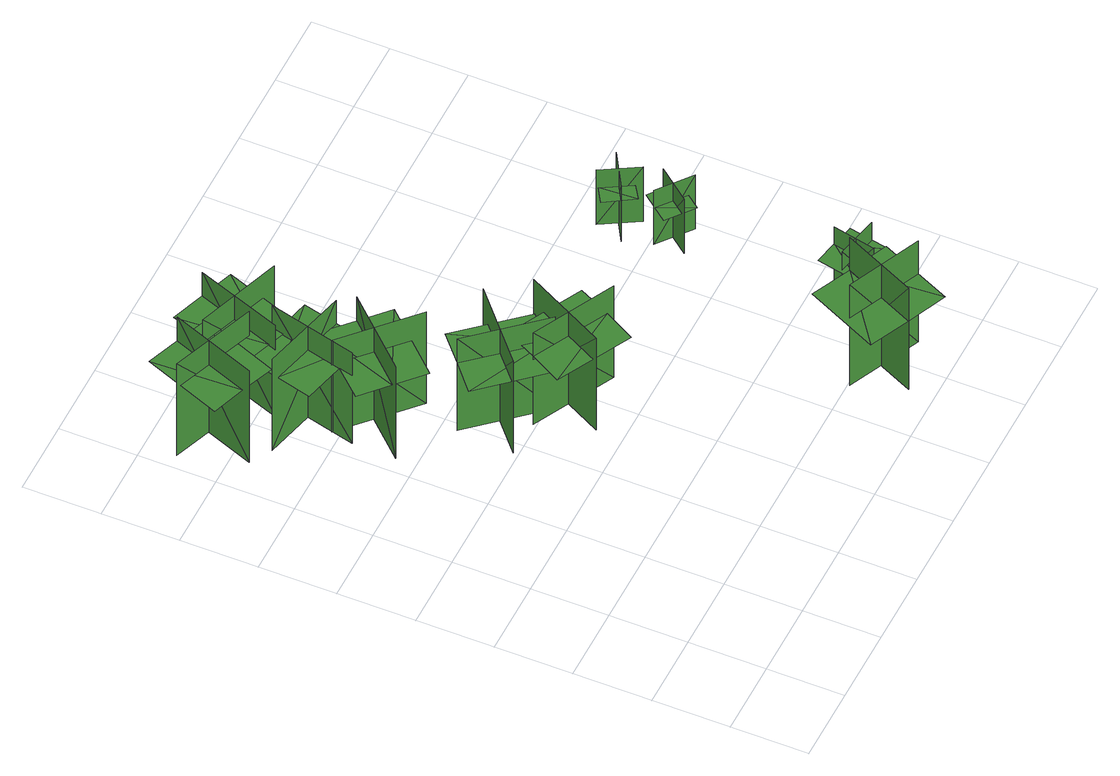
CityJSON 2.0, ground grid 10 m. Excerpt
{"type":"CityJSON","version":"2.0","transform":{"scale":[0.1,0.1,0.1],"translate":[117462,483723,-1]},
"CityObjects":{
"tree1":{"type":"SolitaryVegetationObject","geometry":[{"type":"MultiSurface","lod":"1","boundaries":[[[0,1,2]],[[0,2,3]],[[4,5,6]],[[4,6,7]],[[8,9,10]],[[8,10,11]],[[8,12,13]],[[8,13,9]]]}]},
"tree2":{"type":"SolitaryVegetationObject","geometry":[{"type":"MultiSurface","lod":"1","boundaries":[[[14,15,16]],[[14,16,17]],[[18,19,20]],[[18,20,21]],[[22,23,24]],[[22,24,25]],[[22,26,27]],[[22,27,23]]]}]},
"tree3":{"type":"SolitaryVegetationObject","geometry":[{"type":"MultiSurface","lod":"1","boundaries":[[[28,29,30]],[[28,30,31]],[[32,33,34]],[[32,34,35]],[[36,37,38]],[[36,38,39]],[[36,40,41]],[[36,41,37]]]}]},
"tree4":{"type":"SolitaryVegetationObject","geometry":[{"type":"MultiSurface","lod":"1","boundaries":[[[42,43,44]],[[42,44,45]],[[46,47,48]],[[46,48,49]],[[50,51,52]],[[50,52,53]],[[50,54,55]],[[50,55,51]]]}]},
"tree5":{"type":"SolitaryVegetationObject","geometry":[{"type":"MultiSurface","lod":"1","boundaries":[[[56,57,58]],[[56,58,59]],[[60,61,62]],[[60,62,63]],[[64,65,66]],[[64,66,67]],[[64,68,69]],[[64,69,65]]]}]},
"tree6":{"type":"SolitaryVegetationObject","geometry":[{"type":"MultiSurface","lod":"1","boundaries":[[[70,71,72]],[[70,72,73]],[[74,75,76]],[[74,76,77]],[[78,79,80]],[[78,80,81]],[[78,82,83]],[[78,83,79]]]}]},
"tree7":{"type":"SolitaryVegetationObject","geometry":[{"type":"MultiSurface","lod":"1","boundaries":[[[84,85,86]],[[84,86,87]],[[88,89,90]],[[88,90,91]],[[92,93,94]],[[92,94,95]],[[92,96,97]],[[92,97,93]]]}]},
"tree8":{"type":"SolitaryVegetationObject","geometry":[{"type":"MultiSurface","lod":"1","boundaries":[[[98,99,100]],[[98,100,101]],[[102,103,104]],[[102,104,105]],[[106,107,108]],[[106,108,109]],[[106,110,111]],[[106,111,107]]]}]},
"tree9":{"type":"SolitaryVegetationObject","geometry":[{"type":"MultiSurface","lod":"1","boundaries":[[[112,113,114]],[[112,114,115]],[[116,117,118]],[[116,118,119]],[[120,121,122]],[[120,122,123]],[[120,123,124]],[[120,124,125]]]}]},
"tree10":{"type":"SolitaryVegetationObject","geometry":[{"type":"MultiSurface","lod":"1","boundaries":[[[126,127,128]],[[126,128,129]],[[130,131,132]],[[130,132,133]],[[134,135,136]],[[134,136,137]],[[134,137,138]],[[134,138,139]]]}]}
},
"vertices":[
[43,677,3],[85,788,3],[85,788,160],[43,677,160],[128,716,3],[18,758,3],[18,758,160],[128,716,160],[47,687,119],[85,788,119],[42,804,119],[3,703,119],[90,670,119],[129,771,119],
[73,662,1],[188,633,1],[188,633,157],[73,662,157],[121,582,1],[150,697,1],[150,697,157],[121,582,157],[83,659,117],[188,633,117],[199,678,117],[94,704,117],[71,614,117],[176,588,117],
[120,526,2],[201,613,2],[201,613,159],[120,526,159],[213,530,2],[127,611,2],[127,611,159],[213,530,159],[127,534,118],[201,613,118],[166,645,118],[93,565,118],[161,502,118],[235,581,118],
[267,391,3],[189,480,3],[189,480,160],[267,391,160],[272,485,3],[184,406,3],[184,406,160],[272,485,160],[261,399,119],[189,480,119],[154,449,119],[226,368,119],[296,430,119],[224,511,119],
[121,680,3],[161,791,3],[161,791,159],[121,680,159],[205,720,3],[94,760,3],[94,760,159],[205,720,159],[124,689,119],[161,791,119],[117,807,119],[80,705,119],[168,673,119],[205,775,119],
[335,348,8],[230,402,8],[230,402,165],[335,348,165],[306,436,8],[252,332,8],[252,332,165],[306,436,165],[326,352,125],[230,402,125],[208,361,125],[304,311,125],[347,394,125],[251,443,125],
[536,53,4],[441,96,4],[441,96,177],[536,53,177],[508,127,4],[464,32,4],[464,32,177],[508,127,177],[508,127,121],[464,32,121],[516,9,121],[559,104,121],[456,151,121],[412,56,121],
[602,142,8],[546,154,8],[546,154,102],[602,142,102],[578,179,8],[566,123,8],[566,123,102],[578,179,102],[578,179,72],[566,123,72],[597,117,72],[608,172,72],[547,185,72],[536,129,72],
[581,398,5],[548,356,5],[548,356,98],[581,398,98],[546,394,5],[546,394,98],[588,360,98],[588,360,5],[547,393,68],[533,375,68],[567,348,68],[581,366,68],[595,383,68],[561,410,68],
[582,458,5],[535,430,5],[535,430,98],[582,458,98],[547,467,5],[547,467,98],[574,420,98],[574,420,5],[548,465,68],[528,453,68],[551,416,68],[570,428,68],[590,439,68],[567,476,68]
]}
